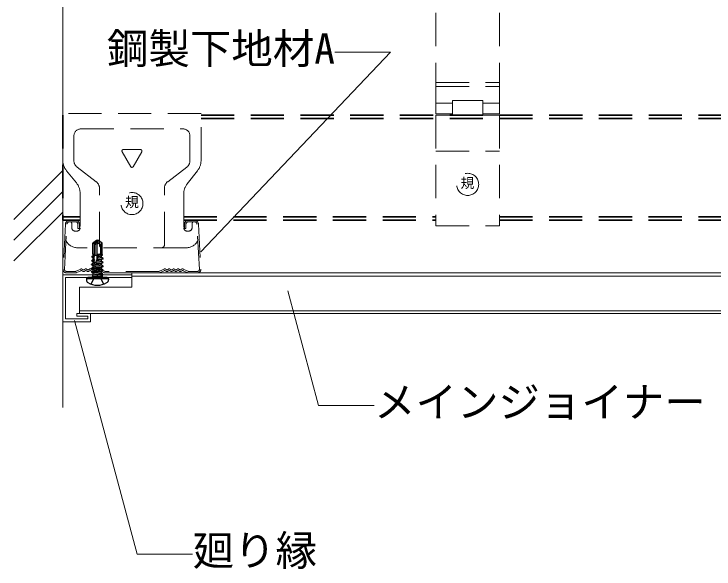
# Model space of a CAD drawing. Units: millimetres on the paper, with parts at other scales. Extents: x -195 to 195, y -140 to 138.
# Drawn here: x -140.77 to -115.44, y -111.44 to -91.37 of the extents above; entities that cross this region are included whole.
import ezdxf
from ezdxf.enums import TextEntityAlignment as Align

# ---------------------------------------------------------------- set-up
doc = ezdxf.new("R2010")
doc.units = ezdxf.units.MM
doc.linetypes.add('DASHED1', pattern=[1.8, 1.2, -0.6])
for name, color, linetype, lineweight in [('4-1_吊り材', 7, 'DASHED1', 18), ('4-2_メインジョイナー', 3, 'Continuous', 18), ('4-4_野縁', 4, 'DASHED1', 9), ('4-6_文字・矢印', 7, 'Continuous', 18), ('4-7_野縁受け', 6, 'DASHED1', 35), ('4-9_躯体他', 4, 'Continuous', 9), ('4-A_クリップ', 7, 'DASHED1', 18), ('4-B_補強金具・金具・その他', 3, 'Continuous', 18), ('4-C_ビス・アンカーボルト・強調図形', 2, 'Continuous', 25)]:
    doc.layers.add(name, color=color, linetype=linetype, lineweight=lineweight)
doc.styles.add('ＭＳ ゴシック', font='')
doc.styles.get('ＭＳ ゴシック').set_extended_font_data('MS Gothic')

msp = doc.modelspace()

# ---------------------------------------------------------------- linework, layer by layer
at = {"layer": '4-1_吊り材'}
for p, q in [((-125.502, -89.527), (-125.502, -94.977)), ((-123.202, -89.527), (-123.202, -93.956)), ((-125.502, -93.847), (-123.202, -93.847)), ((-125.502, -93.956), (-125.502, -94.977)), ((-123.202, -93.956), (-123.202, -94.097)), ((-125.502, -93.987), (-123.202, -93.987)), ((-125.502, -94.097), (-125.502, -94.977)), ((-123.202, -94.097), (-123.202, -94.977)), ((-124.902, -94.495), (-123.802, -94.495)), ((-124.902, -94.595), (-124.902, -94.495)), ((-123.802, -94.595), (-123.802, -94.495)), ((-123.802, -94.595), (-123.802, -95.027)), ((-123.802, -94.595), (-123.202, -94.595)), ((-125.502, -94.977), (-124.902, -94.977)), ((-123.802, -94.977), (-123.202, -94.977)), ((-125.502, -95.027), (-125.502, -99.027)), ((-125.502, -95.027), (-125.502, -99.027)), ((-125.502, -95.027), (-125.502, -99.027)), ((-123.802, -95.027), (-123.202, -95.027)), ((-123.202, -95.027), (-123.202, -99.027)), ((-125.502, -96.327), (-123.202, -96.327)), ((-125.502, -99.027), (-123.202, -99.027))]:
    msp.add_line(p, q, dxfattribs=at)
for points in [[(-125.502, -94.595), (-124.902, -94.595), (-124.902, -94.977)], [(-125.502, -95.027), (-124.902, -95.027), (-124.902, -94.977)]]:
    msp.add_lwpolyline(points, dxfattribs=at)
msp.add_circle((-124.352, -97.527), 0.4, dxfattribs=at)
at = {"layer": '4-2_メインジョイナー'}
for p, q in [((-136.5, -100.727), (-99.583, -100.727)), ((-136.5, -100.847), (-99.583, -100.847)), ((-138.4, -102.097), (-99.583, -102.097)), ((-138.4, -102.197), (-99.583, -102.197))]:
    msp.add_line(p, q, dxfattribs=at)
at = {"layer": '4-4_野縁'}
for p, q in [((-138.907, -98.97), (-138.993, -100.601)), ((-138.94, -100.604), (-138.855, -98.972)), ((-138.55, -98.88), (-138.758, -98.88)), ((-138.453, -98.977), (-138.453, -99.127)), ((-138.4, -98.977), (-138.4, -99.127)), ((-134.6, -98.977), (-134.6, -99.127)), ((-134.547, -98.977), (-134.547, -99.127)), ((-134.242, -98.88), (-134.45, -98.88)), ((-134.06, -100.604), (-134.145, -98.972)), ((-134.093, -98.97), (-134.007, -100.601)), ((-138.453, -99.127), (-138.4, -99.127)), ((-134.6, -99.127), (-134.547, -99.127)), ((-138.543, -100.674), (-138.874, -100.674)), ((-138.542, -100.727), (-138.874, -100.727)), ((-138.351, -100.59), (-138.522, -100.67)), ((-138.5, -100.718), (-138.355, -100.65)), ((-138.278, -100.673), (-138.307, -100.654)), ((-138.278, -100.61), (-138.302, -100.593)), ((-138.198, -100.593), (-138.222, -100.61)), ((-138.198, -100.657), (-138.222, -100.673)), ((-138.118, -100.61), (-138.142, -100.593)), ((-138.118, -100.673), (-138.142, -100.657)), ((-138.038, -100.593), (-138.062, -100.61)), ((-138.038, -100.657), (-138.062, -100.673)), ((-137.958, -100.61), (-137.982, -100.593)), ((-137.958, -100.673), (-137.982, -100.657)), ((-137.878, -100.593), (-137.902, -100.61)), ((-137.878, -100.657), (-137.902, -100.673)), ((-137.798, -100.61), (-137.822, -100.593)), ((-137.798, -100.673), (-137.822, -100.657)), ((-137.718, -100.593), (-137.742, -100.61)), ((-137.713, -100.654), (-137.742, -100.673)), ((-137.498, -100.67), (-137.669, -100.59)), ((-137.52, -100.718), (-137.665, -100.65)), ((-137.478, -100.727), (-135.522, -100.727)), ((-135.523, -100.674), (-137.477, -100.674)), ((-135.331, -100.59), (-135.502, -100.67)), ((-135.48, -100.718), (-135.335, -100.65)), ((-135.258, -100.673), (-135.287, -100.654)), ((-135.258, -100.61), (-135.282, -100.593)), ((-135.178, -100.593), (-135.202, -100.61)), ((-135.178, -100.657), (-135.202, -100.673)), ((-135.098, -100.61), (-135.122, -100.593)), ((-135.098, -100.673), (-135.122, -100.657)), ((-135.018, -100.593), (-135.042, -100.61)), ((-135.018, -100.657), (-135.042, -100.673)), ((-134.938, -100.61), (-134.962, -100.593)), ((-134.938, -100.673), (-134.962, -100.657)), ((-134.858, -100.593), (-134.882, -100.61)), ((-134.858, -100.657), (-134.882, -100.673)), ((-134.778, -100.61), (-134.802, -100.593)), ((-134.778, -100.673), (-134.802, -100.657)), ((-134.698, -100.593), (-134.722, -100.61)), ((-134.693, -100.654), (-134.722, -100.673)), ((-134.478, -100.67), (-134.649, -100.59)), ((-134.5, -100.718), (-134.645, -100.65)), ((-134.458, -100.727), (-134.126, -100.727)), ((-134.457, -100.674), (-134.126, -100.674))]:
    msp.add_line(p, q, dxfattribs=at)
for centre, radius, start, end in [((-138.758, -98.977), 0.15, 90, 176.9872), ((-138.758, -98.977), 0.097, 90, 176.9872), ((-138.55, -98.977), 0.15, 0, 90), ((-138.55, -98.977), 0.097, 0, 90), ((-134.45, -98.977), 0.15, 90, 180), ((-134.45, -98.977), 0.097, 90, 180), ((-134.242, -98.977), 0.15, 3.0128, 90), ((-134.242, -98.977), 0.097, 3.0128, 90), ((-138.874, -100.607), 0.12, 176.9872, 270), ((-138.874, -100.607), 0.067, 176.9872, 270), ((-138.543, -100.624), 0.05, 270, 295.0994), ((-138.542, -100.627), 0.1, 270, 295.0994), ((-138.334, -100.696), 0.05, 56.4755, 115.0994), ((-138.33, -100.635), 0.05, 56.4755, 115.0994), ((-138.25, -100.568), 0.05, 236.4755, 303.5245), ((-138.25, -100.631), 0.05, 236.4755, 303.5245), ((-138.17, -100.635), 0.05, 56.4755, 123.5245), ((-138.17, -100.698), 0.05, 56.4755, 123.5245), ((-138.09, -100.568), 0.05, 236.4755, 303.5245), ((-138.09, -100.631), 0.05, 236.4755, 303.5245), ((-138.01, -100.635), 0.05, 56.4755, 123.5245), ((-138.01, -100.698), 0.05, 56.4755, 123.5245), ((-137.93, -100.568), 0.05, 236.4755, 303.5245), ((-137.93, -100.631), 0.05, 236.4755, 303.5245), ((-137.85, -100.635), 0.05, 56.4755, 123.5245), ((-137.85, -100.698), 0.05, 56.4755, 123.5245), ((-137.77, -100.568), 0.05, 236.4755, 303.5245), ((-137.77, -100.631), 0.05, 236.4755, 303.5245), ((-137.69, -100.635), 0.05, 64.9006, 123.5245), ((-137.686, -100.696), 0.05, 64.9006, 123.5245), ((-137.478, -100.627), 0.1, 244.9006, 270), ((-137.477, -100.624), 0.05, 244.9006, 270), ((-135.523, -100.624), 0.05, 270, 295.0994), ((-135.522, -100.627), 0.1, 270, 295.0994), ((-135.314, -100.696), 0.05, 56.4755, 115.0994), ((-135.31, -100.635), 0.05, 56.4755, 115.0994), ((-135.23, -100.568), 0.05, 236.4755, 303.5245), ((-135.23, -100.631), 0.05, 236.4755, 303.5245), ((-135.15, -100.635), 0.05, 56.4755, 123.5245), ((-135.15, -100.698), 0.05, 56.4755, 123.5245), ((-135.07, -100.568), 0.05, 236.4755, 303.5245), ((-135.07, -100.631), 0.05, 236.4755, 303.5245), ((-134.99, -100.635), 0.05, 56.4755, 123.5245), ((-134.99, -100.698), 0.05, 56.4755, 123.5245), ((-134.91, -100.568), 0.05, 236.4755, 303.5245), ((-134.91, -100.631), 0.05, 236.4755, 303.5245), ((-134.83, -100.635), 0.05, 56.4755, 123.5245), ((-134.83, -100.698), 0.05, 56.4755, 123.5245), ((-134.75, -100.568), 0.05, 236.4755, 303.5245), ((-134.75, -100.631), 0.05, 236.4755, 303.5245), ((-134.67, -100.635), 0.05, 64.9006, 123.5245), ((-134.666, -100.696), 0.05, 64.9006, 123.5245), ((-134.458, -100.627), 0.1, 244.9006, 270), ((-134.457, -100.624), 0.05, 244.9006, 270), ((-134.126, -100.607), 0.12, 270, 3.0128), ((-134.126, -100.607), 0.067, 270, 3.0128)]:
    msp.add_arc(centre, radius, start, end, dxfattribs=at)
at = {"layer": '4-6_文字・矢印'}
for p, q in [((-134.011, -99.971), (-127.145, -92.746)), ((-129.154, -92.746), (-127.145, -92.746)), ((-130.86, -101.38), (-129.748, -105.53)), ((-138.577, -102.447), (-136.313, -110.899)), ((-129.748, -105.53), (-127.739, -105.53)), ((-136.313, -110.899), (-134.304, -110.899))]:
    msp.add_line(p, q, dxfattribs=at)
at = {"layer": '4-7_野縁受け'}
for p, q in [((-139, -95.027), (-139, -98.827)), ((-134, -95.027), (-99.583, -95.027)), ((-134, -95.147), (-99.583, -95.147)), ((-139, -98.707), (-138.375, -98.707)), ((-134.625, -98.707), (-125.502, -98.707)), ((-123.202, -98.707), (-99.583, -98.707)), ((-139, -98.827), (-138.375, -98.827)), ((-134.625, -98.827), (-125.502, -98.827)), ((-123.202, -98.827), (-99.583, -98.827))]:
    msp.add_line(p, q, dxfattribs=at)
at = {"layer": '4-9_躯体他'}
for p, q in [((-139, -77.565), (-139, -105.6)), ((-140.768, -98.797), (-139, -97.03)), ((-140.768, -99.547), (-139, -97.78)), ((-140.768, -100.297), (-139, -98.53))]:
    msp.add_line(p, q, dxfattribs=at)
at = {"layer": '4-A_クリップ'}
for p, q in [((-134, -94.967), (-139, -94.967)), ((-139, -96.657), (-139, -94.967)), ((-134, -96.664), (-134, -94.967)), ((-138.35, -95.52), (-134.65, -95.52)), ((-138.6, -96.671), (-138.6, -95.77)), ((-134.4, -96.671), (-134.4, -95.77)), ((-136.543, -96.888), (-136.857, -96.345)), ((-136.187, -96.27), (-136.813, -96.27)), ((-136.457, -96.888), (-136.143, -96.345)), ((-137.794, -97.43), (-138.481, -96.91)), ((-134.519, -96.91), (-135.206, -97.43)), ((-138.509, -97.474), (-138.866, -97.036)), ((-134.127, -97.033), (-134.498, -97.508)), ((-137.675, -99.72), (-137.675, -97.67)), ((-135.325, -99.72), (-135.325, -97.67)), ((-138.375, -97.853), (-138.375, -99.095)), ((-134.625, -97.877), (-134.625, -99.095)), ((-138.55, -98.827), (-138.758, -98.827)), ((-138.675, -99.095), (-138.675, -98.96)), ((-134.242, -98.827), (-134.45, -98.827)), ((-134.325, -99.095), (-134.325, -98.96)), ((-138.5, -99.22), (-138.55, -99.22)), ((-138.5, -99.22), (-138.505, -99.22)), ((-134.45, -99.22), (-134.5, -99.22)), ((-134.525, -99.82), (-138.475, -99.82))]:
    msp.add_line(p, q, dxfattribs=at)
msp.add_circle((-136.5, -98.22), 0.4, dxfattribs=at)
for centre, radius, start, end in [((-138.35, -95.77), 0.25, 90, 180), ((-134.65, -95.77), 0.25, 0, 90), ((-136.813, -96.32), 0.05, 90, 210), ((-136.187, -96.32), 0.05, 330, 90), ((-138.4, -96.657), 0.6, 180, 219.0939), ((-138.3, -96.671), 0.3, 180, 232.8831), ((-134.7, -96.671), 0.3, 307.1169, 0), ((-134.6, -96.664), 0.6, 322.0013, 0), ((-136.5, -96.863), 0.05, 210, 330), ((-138.975, -97.853), 0.6, 0, 39.0939), ((-137.975, -97.67), 0.3, 0, 52.8831), ((-135.025, -97.67), 0.3, 127.1169, 180), ((-134.025, -97.877), 0.6, 142.0013, 180), ((-138.775, -98.96), 0.1, 0, 53.1301), ((-134.225, -98.96), 0.1, 126.8699, 180), ((-138.55, -99.095), 0.125, 180, 270), ((-138.5, -99.095), 0.125, 270, 0), ((-134.5, -99.095), 0.125, 180, 270), ((-134.45, -99.095), 0.125, 270, 0), ((-138.475, -99.37), 0.45, 204.2666, 270), ((-137.575, -99.72), 0.1, 180, 270), ((-135.425, -99.72), 0.1, 270, 0), ((-134.525, -99.37), 0.45, 270, 335.7334)]:
    msp.add_arc(centre, radius, start, end, dxfattribs=at)
at = {"layer": '4-B_補強金具・金具・その他'}
for p, q in [((-139, -100.797), (-136.5, -100.797)), ((-136.5, -100.797), (-136.5, -100.897)), ((-138.9, -100.897), (-136.5, -100.897)), ((-138.9, -100.897), (-138.9, -102.397)), ((-138.4, -102.197), (-138.4, -101.247)), ((-138.5, -102.197), (-138, -102.197)), ((-138.1, -102.297), (-138.1, -102.397)), ((-138, -102.197), (-138, -102.497)), ((-138.9, -102.397), (-138.1, -102.397))]:
    msp.add_line(p, q, dxfattribs=at)
for points in [[(-139, -100.797), (-139, -102.497), (-138, -102.497)], [(-138.4, -101.247), (-136.5, -101.247), (-136.5, -100.727)], [(-138.5, -102.197), (-138.5, -102.297), (-138.1, -102.297)]]:
    msp.add_lwpolyline(points, dxfattribs=at)
at = {"layer": '4-C_ビス・アンカーボルト・強調図形'}
for p, q in [((-137.75, -99.547), (-137.786, -99.555)), ((-137.759, -99.597), (-137.75, -99.547)), ((-137.74, -99.592), (-137.75, -99.547)), ((-137.786, -99.555), (-137.92, -99.649)), ((-137.92, -100.047), (-137.92, -99.649)), ((-137.87, -99.675), (-137.92, -99.649)), ((-137.759, -99.597), (-137.87, -99.675)), ((-137.87, -99.675), (-137.87, -100.097)), ((-137.84, -99.738), (-137.759, -99.597)), ((-137.84, -99.738), (-137.84, -100.097)), ((-137.786, -99.555), (-137.759, -99.597)), ((-137.755, -99.688), (-137.77, -99.714)), ((-137.77, -99.714), (-137.77, -100.24)), ((-137.679, -99.677), (-137.686, -99.673)), ((-137.64, -99.753), (-137.64, -100.047)), ((-137.605, -99.672), (-137.58, -99.649)), ((-137.58, -100.047), (-137.58, -99.649)), ((-137.92, -100.047), (-137.892, -100.047)), ((-137.9, -100.102), (-137.9, -100.047)), ((-137.892, -100.047), (-137.889, -100.099)), ((-137.718, -100.047), (-137.793, -100.327)), ((-137.67, -100.047), (-137.721, -100.06)), ((-137.718, -100.047), (-137.58, -100.047)), ((-137.703, -100.07), (-137.606, -100.047)), ((-137.567, -100.092), (-137.58, -100.047)), ((-137.96, -100.277), (-137.9, -100.243)), ((-137.96, -100.277), (-137.86, -100.26)), ((-137.96, -100.287), (-137.859, -100.27)), ((-137.96, -100.287), (-137.96, -100.277)), ((-137.96, -100.287), (-137.9, -100.322)), ((-137.95, -100.152), (-137.942, -100.126)), ((-137.95, -100.152), (-137.867, -100.139)), ((-137.95, -100.152), (-137.9, -100.181)), ((-137.942, -100.126), (-137.9, -100.102)), ((-137.942, -100.126), (-137.868, -100.109)), ((-137.889, -100.099), (-137.9, -100.102)), ((-137.9, -100.181), (-137.884, -100.177)), ((-137.9, -100.243), (-137.9, -100.181)), ((-137.881, -100.238), (-137.9, -100.243)), ((-137.731, -100.097), (-137.889, -100.097)), ((-137.868, -100.109), (-137.889, -100.099)), ((-137.884, -100.177), (-137.867, -100.139)), ((-137.884, -100.177), (-137.881, -100.238)), ((-137.86, -100.26), (-137.881, -100.238)), ((-137.877, -100.316), (-137.859, -100.27)), ((-137.868, -100.109), (-137.867, -100.139)), ((-137.86, -100.26), (-137.859, -100.27)), ((-137.785, -100.295), (-137.6, -100.251)), ((-137.785, -100.295), (-137.753, -100.252)), ((-137.6, -100.172), (-137.762, -100.21)), ((-137.75, -100.242), (-137.762, -100.21)), ((-137.753, -100.252), (-137.54, -100.217)), ((-137.75, -100.242), (-137.753, -100.252)), ((-137.744, -100.144), (-137.6, -100.11)), ((-137.744, -100.144), (-137.715, -100.115)), ((-137.703, -100.07), (-137.721, -100.06)), ((-137.703, -100.07), (-137.715, -100.115)), ((-137.715, -100.115), (-137.567, -100.092)), ((-137.567, -100.092), (-137.6, -100.11)), ((-137.6, -100.172), (-137.6, -100.11)), ((-137.54, -100.217), (-137.6, -100.251)), ((-137.6, -100.313), (-137.6, -100.251)), ((-137.54, -100.217), (-137.54, -100.207)), ((-137.96, -100.428), (-137.54, -100.358)), ((-137.96, -100.418), (-137.9, -100.384)), ((-137.96, -100.428), (-137.96, -100.418)), ((-137.96, -100.428), (-137.9, -100.463)), ((-137.96, -100.569), (-137.54, -100.499)), ((-137.96, -100.559), (-137.9, -100.525)), ((-137.96, -100.569), (-137.96, -100.559)), ((-137.6, -100.313), (-137.9, -100.384)), ((-137.9, -100.322), (-137.877, -100.316)), ((-137.9, -100.384), (-137.9, -100.322)), ((-137.9, -100.463), (-137.6, -100.392)), ((-137.6, -100.454), (-137.9, -100.525)), ((-137.9, -100.525), (-137.9, -100.463)), ((-137.9, -100.604), (-137.6, -100.533)), ((-137.877, -100.316), (-137.875, -100.341)), ((-137.54, -100.358), (-137.6, -100.392)), ((-137.6, -100.454), (-137.6, -100.392)), ((-137.54, -100.499), (-137.6, -100.533)), ((-137.6, -100.595), (-137.6, -100.533)), ((-137.54, -100.358), (-137.54, -100.348)), ((-137.54, -100.499), (-137.54, -100.489)), ((-137.96, -100.569), (-137.9, -100.604)), ((-137.955, -100.697), (-137.9, -100.666)), ((-137.951, -100.716), (-137.955, -100.697)), ((-137.951, -100.716), (-137.54, -100.64)), ((-137.951, -100.716), (-137.905, -100.742)), ((-137.596, -100.739), (-137.909, -100.812)), ((-137.909, -100.812), (-137.905, -100.742)), ((-137.905, -100.742), (-137.6, -100.674)), ((-137.6, -100.595), (-137.9, -100.666)), ((-137.9, -100.666), (-137.9, -100.604)), ((-137.655, -100.817), (-137.568, -100.797)), ((-137.621, -100.817), (-137.591, -100.81)), ((-137.54, -100.64), (-137.6, -100.674)), ((-137.6, -100.676), (-137.6, -100.674)), ((-137.596, -100.739), (-137.6, -100.676)), ((-137.568, -100.797), (-137.591, -100.81)), ((-137.59, -100.817), (-137.591, -100.81)), ((-137.568, -100.797), (-137.559, -100.76)), ((-137.54, -100.64), (-137.54, -100.63)), ((-137.35, -100.947), (-138.15, -100.947)), ((-138.15, -100.947), (-138.15, -100.977)), ((-137.4, -100.897), (-138.1, -100.897)), ((-137.98, -101.135), (-137.864, -100.904)), ((-137.96, -100.897), (-137.928, -100.866)), ((-137.928, -100.866), (-137.572, -100.866)), ((-137.75, -100.843), (-137.864, -100.904)), ((-137.75, -100.843), (-137.635, -100.904)), ((-137.52, -101.135), (-137.635, -100.904)), ((-137.573, -100.817), (-137.572, -100.866)), ((-137.54, -100.897), (-137.572, -100.866)), ((-137.35, -100.947), (-137.35, -100.977))]:
    msp.add_line(p, q, dxfattribs=at)
for points in [[(-137.58, -99.649), (-137.714, -99.555), (-137.75, -99.547)], [(-137.75, -100.242), (-137.54, -100.207), (-137.6, -100.172)], [(-137.96, -100.418), (-137.54, -100.348), (-137.6, -100.313)], [(-137.96, -100.559), (-137.54, -100.489), (-137.6, -100.454)], [(-137.955, -100.697), (-137.54, -100.63), (-137.6, -100.595)], [(-137.901, -100.817), (-137.559, -100.76), (-137.596, -100.739)], [(-137.573, -100.817), (-137.927, -100.817), (-137.928, -100.866)]]:
    msp.add_lwpolyline(points, dxfattribs=at)
for centre, radius, start, end in [((-137.871, -99.621), 0.134, 330, 12.5), ((-137.714, -99.712), 0.0479, 55, 150), ((-137.609, -99.563), 0.134, 192.5, 235), ((-137.645, -99.629), 0.0594, 235, 312.8457), ((-137.732, -99.753), 0.0921, 0, 55), ((-137.53, -99.753), 0.11, 132.8457, 180), ((-137.845, -100.272), 0.075, 246.0793, 313.5446), ((-138.1, -100.947), 0.05, 90, 180), ((-138.03, -100.977), 0.12, 180, 238.1092), ((-137.47, -100.977), 0.12, 301.8908, 0), ((-137.4, -100.947), 0.05, 0, 90), ((-137.75, -100.527), 0.65, 238.1092, 301.8908)]:
    msp.add_arc(centre, radius, start, end, dxfattribs=at)

# ---------------------------------------------------------------- texts
at = {"layer": '4-1_吊り材', "style": 'ＭＳ ゴシック'}
msp.add_text('規', height=0.367, dxfattribs=at).set_placement((-124.607, -97.77), align=Align.BOTTOM_LEFT)
at = {"layer": '4-6_文字・矢印', "style": 'ＭＳ ゴシック'}
for s, p in [('鋼製下地材A', (-137.404, -93.496)), ('メインジョイナー', (-127.739, -106.28)), ('廻り縁', (-134.304, -111.649))]:
    msp.add_text(s, height=1.1, dxfattribs=at).set_placement(p, align=Align.BOTTOM_LEFT)
at = {"layer": '4-A_クリップ', "style": 'ＭＳ ゴシック'}
msp.add_text('規', height=0.367, dxfattribs=at).set_placement((-136.747, -98.461), align=Align.BOTTOM_LEFT)

doc.saveas('drawing.dxf')
